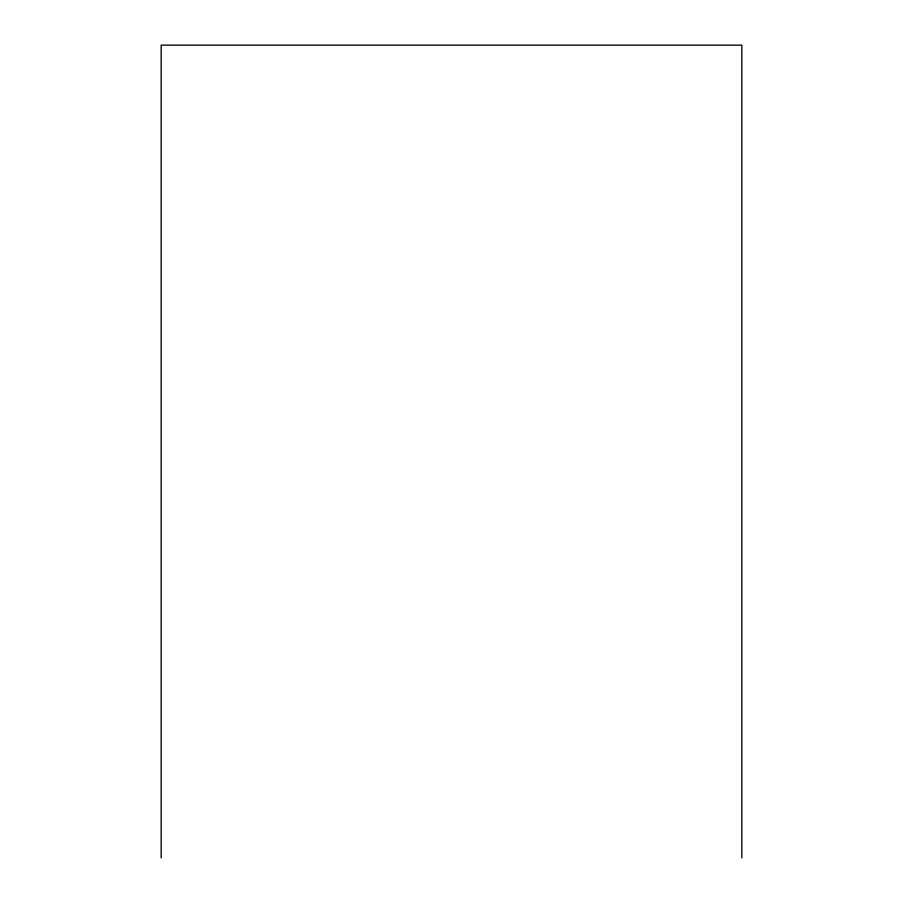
<?xml version="1.0" encoding="UTF-8"?>
<svg xmlns="http://www.w3.org/2000/svg" width="903" height="903" viewBox="0 0 903 903"><rect width="100%" height="100%" fill="white"/><g stroke="black" fill="none" stroke-linecap="round" stroke-linejoin="round"><path stroke-width="1.35" d="M741.826 857.85L741.826 45.15L161.174 45.15L161.174 857.85"/></g></svg>
